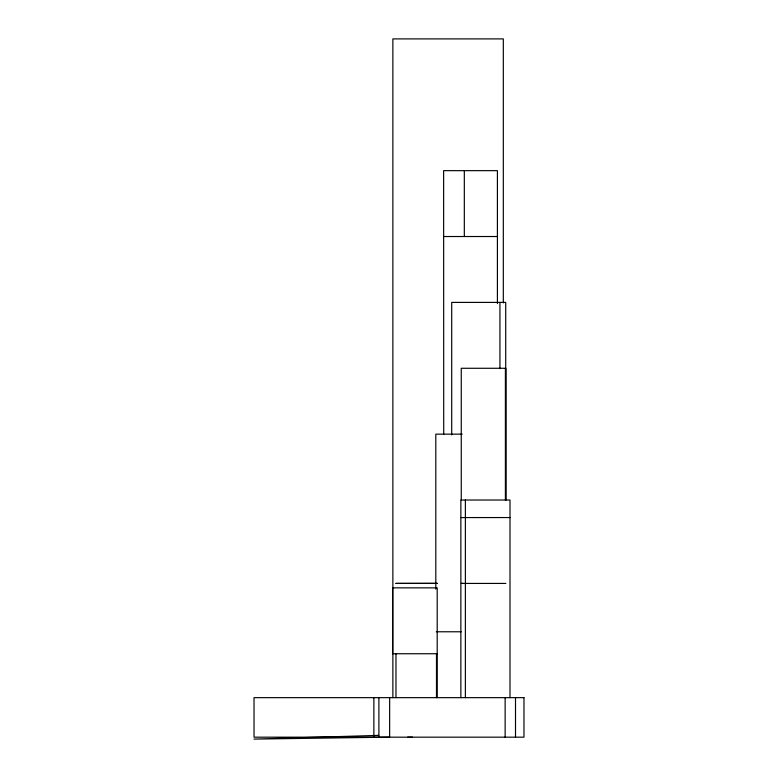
<?xml version="1.0" encoding="UTF-8"?>
<svg xmlns="http://www.w3.org/2000/svg" width="778" height="778" viewBox="0 0 778 778"><rect width="100%" height="100%" fill="white"/><g stroke="black" fill="none" stroke-linecap="round" stroke-linejoin="round"><path stroke-width="1.17" d="M462.9 583.325L461.257 583.432L505.865 583.422M460.868 517.574L509.998 517.555M407.662 737.174L412.505 737.155M443.625 236.522L497.414 236.522M462.21 434.153L435.806 434.153L435.806 589.102M436.302 631.775L461.179 631.775M437.197 653.734L392.589 653.734L392.589 587.857L437.197 587.857L437.197 697.652M378.711 735.375L254.027 739.1L389.632 737.155L389.661 697.652M515.503 697.652L515.503 737.174M509.998 697.652L509.998 500.021L460.868 500.021L460.868 697.652M505.865 500.021L505.865 368.276L461.257 368.276L461.257 500.021M505.719 500.021L505.719 302.399L451.707 302.399L451.707 434.902M505.399 368.276L505.399 500.021M505.136 697.652L505.136 737.174M503.317 302.885L503.317 38.9L392.871 38.9L392.871 697.652M499.933 302.399L499.933 368.646M497.414 303.576L497.414 170.654L443.625 170.654L443.713 434.153M465.38 500.021L465.38 697.652M464.32 170.654L464.32 236.522M436.487 653.734L436.487 697.652M395.973 653.734L395.973 697.652M378.896 697.652L378.896 737.174M373.868 697.652L373.868 737.174M437.197 583.374L395.973 583.412L437.197 583.374M523.973 697.652L254.027 697.652L254.027 737.174L523.973 737.174L523.973 697.652"/></g></svg>
